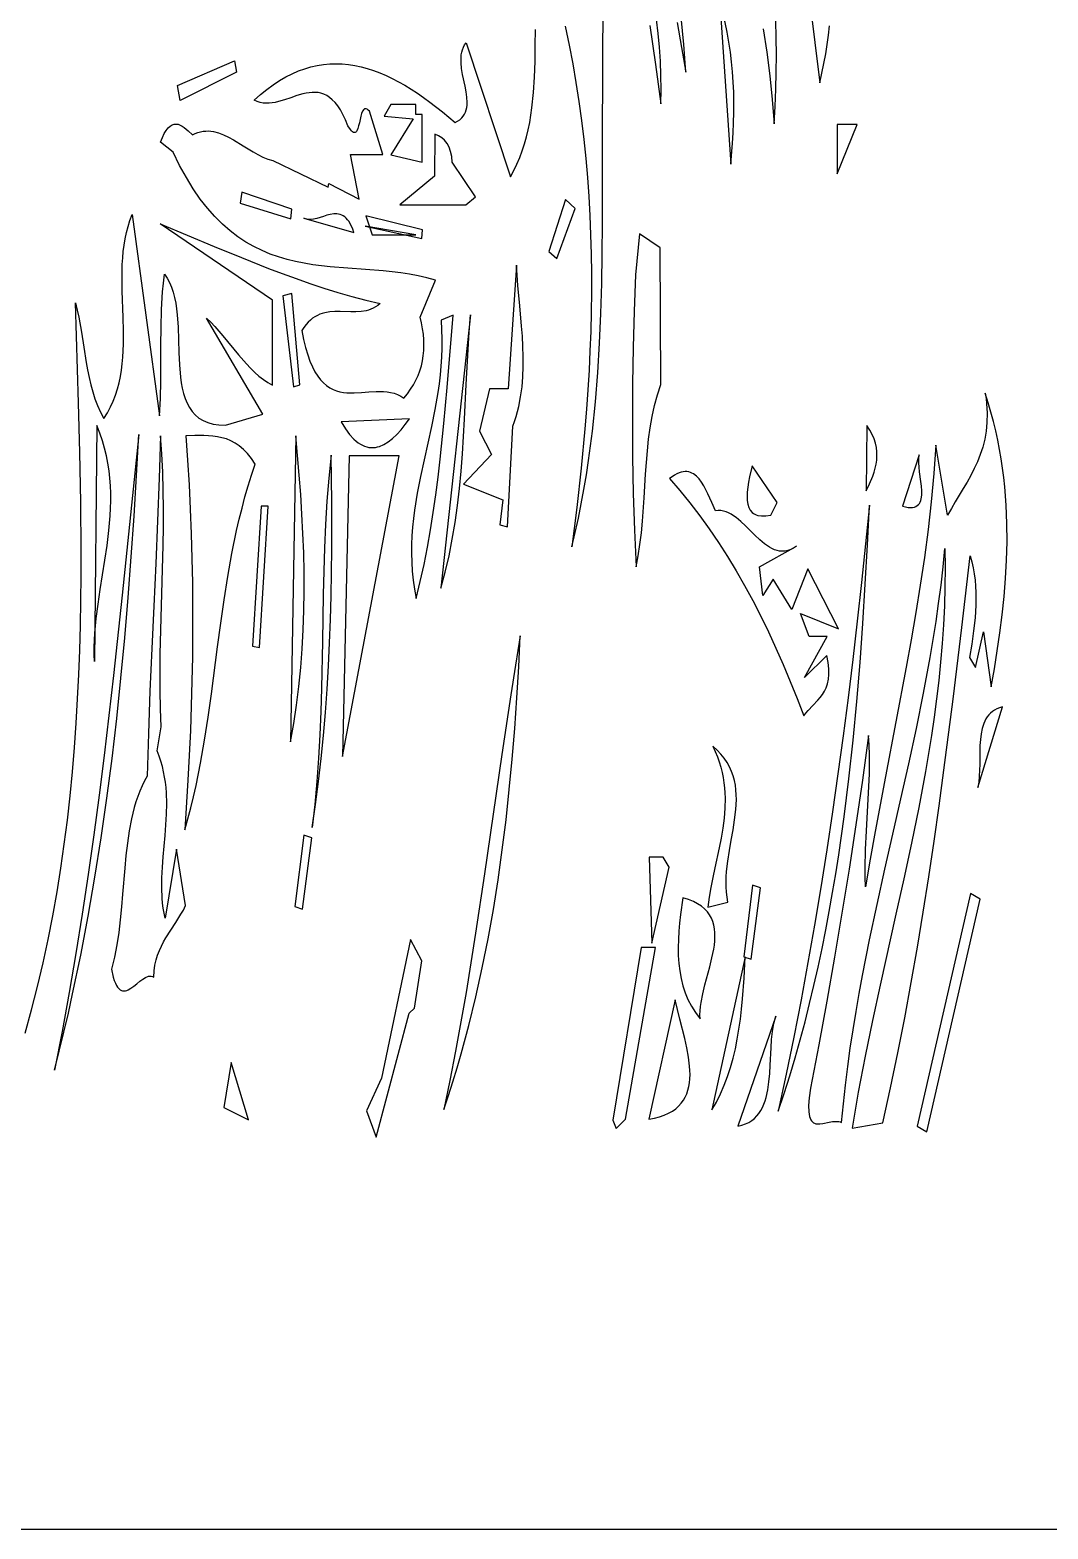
# Model space of a CAD drawing. Header units: metres. Extents: x 0 to 50, y -0.1 to 49.9.
# Drawn here: x 24.97 to 33.21, y -0.06 to 12.07 of the extents above; entities that cross this region are included whole.
import ezdxf

# ---------------------------------------------------------------- set-up
doc = ezdxf.new("R2010")
doc.units = ezdxf.units.M

msp = doc.modelspace()

# ---------------------------------------------------------------- linework, layer by layer
for points in [[(31.08228, 13.906667), (31.361289, 11.64153), (31.361289, 11.64153), (31.379028, 11.719856), (31.394925, 11.797657), (31.408993, 11.874939), (31.421245, 11.951703), (31.431695, 12.027955), (31.440356, 12.103697)], [(30.552708, 12.286062), (30.641586, 10.984494), (30.641586, 10.984494), (30.655816, 11.152334), (30.660876, 11.235836), (30.664431, 11.319032), (30.666378, 11.401901), (30.666617, 11.484424), (30.665046, 11.566579), (30.661563, 11.648346), (30.656068, 11.729705), (30.648458, 11.810635), (30.638632, 11.891116), (30.626488, 11.971127), (30.611925, 12.050647), (30.594842, 12.129657), (30.575137, 12.208135), (30.552708, 12.286062)], [(29.302407, 12.09923), (29.334209, 11.947722), (29.3632, 11.795817), (29.389441, 11.643521), (29.412994, 11.49084), (29.433922, 11.337781), (29.452287, 11.18435), (29.46815, 11.030553), (29.481573, 10.876397), (29.49262, 10.721887), (29.501351, 10.56703), (29.507829, 10.411832), (29.512116, 10.2563), (29.514274, 10.100439), (29.514365, 9.944256), (29.512451, 9.787757), (29.508595, 9.630949), (29.502857, 9.473837), (29.495301, 9.316428), (29.485989, 9.158728), (29.474981, 9.000744), (29.462342, 8.842482), (29.432413, 8.525146), (29.3967, 8.206772), (29.355697, 7.88741), (29.355697, 7.88741), (29.38325, 8.00307), (29.408696, 8.119108), (29.432119, 8.23551), (29.453604, 8.352265), (29.473233, 8.469359), (29.491091, 8.586781), (29.507261, 8.704517), (29.521826, 8.822555), (29.546478, 9.059487), (29.565715, 9.297475), (29.580207, 9.536419), (29.590624, 9.776219), (29.597632, 10.016772), (29.601903, 10.25798), (29.604104, 10.49974), (29.604905, 10.741952), (29.604981, 11.22733), (29.607484, 11.713307), (29.607484, 11.713307), (29.606683, 11.846486), (29.607532, 11.979841), (29.612173, 12.247002)], [(29.987758, 12.104775), (30.033339, 11.788905), (30.076567, 11.47091), (30.076567, 11.47091), (30.07871, 11.586926), (30.07703, 11.701839), (30.071995, 11.815807), (30.064069, 11.928989), (30.053721, 12.041543), (30.041415, 12.153629)], [(30.207261, 12.129518), (30.242805, 11.928258), (30.279145, 11.72799), (30.279145, 11.72799), (30.261237, 11.951579), (30.241348, 12.17275)], [(30.904199, 12.07888), (30.931988, 11.890208), (30.955989, 11.699307), (30.976082, 11.506128), (30.992149, 11.310621), (30.992149, 11.310621), (30.999867, 11.450333), (31.005414, 11.589736), (31.008829, 11.728868), (31.010153, 11.867764), (31.009427, 12.006459), (31.006692, 12.144989)], [(24.933669, 3.951746), (24.986381, 4.140525), (25.035099, 4.330077), (25.079963, 4.52038), (25.121111, 4.711413), (25.158681, 4.903152), (25.192813, 5.095576), (25.223644, 5.288662), (25.251313, 5.482387), (25.275959, 5.67673), (25.297721, 5.871669), (25.316736, 6.06718), (25.333144, 6.263241), (25.347083, 6.459831), (25.358692, 6.656926), (25.368108, 6.854505), (25.375472, 7.052546), (25.380921, 7.251025), (25.384593, 7.449921), (25.386629, 7.649211), (25.387165, 7.848872), (25.384295, 8.249223), (25.377092, 8.650793), (25.366665, 9.053404), (25.340571, 9.861035), (25.340571, 9.861035), (25.354999, 9.803368), (25.367671, 9.74449), (25.389254, 9.624058), (25.408342, 9.501642), (25.427954, 9.379142), (25.438901, 9.318455), (25.451112, 9.258461), (25.464964, 9.199397), (25.480836, 9.1415), (25.499104, 9.085009), (25.520146, 9.030162), (25.54434, 8.977195), (25.572064, 8.926347), (25.572064, 8.926347), (25.600332, 8.972159), (25.625144, 9.018953), (25.646708, 9.066667), (25.665235, 9.11524), (25.680933, 9.164612), (25.694013, 9.21472), (25.704682, 9.265504), (25.713151, 9.316903), (25.71963, 9.368854), (25.724327, 9.421297), (25.729214, 9.527414), (25.729488, 9.634762), (25.726823, 9.742853), (25.719382, 9.9593), (25.717954, 10.066676), (25.72029, 10.172834), (25.723392, 10.225303), (25.728063, 10.277284), (25.734512, 10.328715), (25.742949, 10.379535), (25.753582, 10.429683), (25.766623, 10.479098), (25.782279, 10.527718), (25.80076, 10.575482), (26.021586, 8.946687), (26.021586, 8.946687), (26.028194, 9.087656), (26.03118, 9.230113), (26.032563, 9.517811), (26.034099, 9.66221), (26.038292, 9.806415), (26.046711, 9.950006), (26.052995, 10.02144), (26.060925, 10.092562), (26.060925, 10.092562), (26.083622, 10.060634), (26.102945, 10.025574), (26.119185, 9.987654), (26.132633, 9.947147), (26.14358, 9.904328), (26.152315, 9.859467), (26.15913, 9.81284), (26.164314, 9.764718), (26.170956, 9.665084), (26.174564, 9.56275), (26.177462, 9.459901), (26.181976, 9.358721), (26.190429, 9.261394), (26.196859, 9.214859), (26.205146, 9.170106), (26.21558, 9.127409), (26.228452, 9.087041), (26.244051, 9.049274), (26.26267, 9.014383), (26.284597, 8.982639), (26.310125, 8.954317), (26.339543, 8.929688), (26.373141, 8.909027), (26.411211, 8.892606), (26.454044, 8.880699), (26.501928, 8.873578), (26.555156, 8.871516), (26.856921, 8.961158), (26.402426, 9.737855), (26.402426, 9.737855), (26.435829, 9.704901), (26.468619, 9.669985), (26.532873, 9.595833), (26.659708, 9.441228), (26.724358, 9.367047), (26.757443, 9.332108), (26.791209, 9.299127), (26.825783, 9.268494), (26.861296, 9.240604), (26.897877, 9.215846), (26.935654, 9.194614), (26.935094, 9.884015), (26.02674, 10.501392), (26.02674, 10.501392), (26.464283, 10.318287), (26.683556, 10.227633), (26.90383, 10.14), (27.014499, 10.097883), (27.125604, 10.057203), (27.23721, 10.018187), (27.349378, 9.981061), (27.462172, 9.946052), (27.575652, 9.913387), (27.689882, 9.883294), (27.804925, 9.856), (27.804925, 9.856), (27.787069, 9.84127), (27.768748, 9.828758), (27.749994, 9.818292), (27.730843, 9.809702), (27.711329, 9.802816), (27.691487, 9.797465), (27.650953, 9.79068), (27.609518, 9.787981), (27.567456, 9.788001), (27.482554, 9.790732), (27.440264, 9.790709), (27.39845, 9.787939), (27.357385, 9.781055), (27.337219, 9.775644), (27.317345, 9.768691), (27.297795, 9.760026), (27.278605, 9.749479), (27.259809, 9.736878), (27.241442, 9.722053), (27.223537, 9.704833), (27.206129, 9.685047), (27.189253, 9.662524), (27.172943, 9.637094), (27.172943, 9.637094), (27.187047, 9.565184), (27.202656, 9.500291), (27.219694, 9.442065), (27.238085, 9.39016), (27.257754, 9.344228), (27.278627, 9.303921), (27.300628, 9.268891), (27.323682, 9.238791), (27.347713, 9.213273), (27.372647, 9.19199), (27.398409, 9.174593), (27.424923, 9.160735), (27.452114, 9.150068), (27.479907, 9.142245), (27.508227, 9.136918), (27.536998, 9.13374), (27.566146, 9.132361), (27.595595, 9.132436), (27.655096, 9.135554), (27.714901, 9.14031), (27.774407, 9.143925), (27.833014, 9.143616), (27.861792, 9.141121), (27.89012, 9.136603), (27.917922, 9.129712), (27.945124, 9.120102), (27.97165, 9.107426), (27.997424, 9.091334), (27.997424, 9.091334), (28.025884, 9.126324), (28.05156, 9.16202), (28.074471, 9.198441), (28.094634, 9.235608), (28.112066, 9.273539), (28.126786, 9.312253), (28.138811, 9.351772), (28.148159, 9.392112), (28.154848, 9.433295), (28.158895, 9.475339), (28.160318, 9.518264), (28.159135, 9.56209), (28.155364, 9.606835), (28.149022, 9.652519), (28.140127, 9.699161), (28.128696, 9.746781), (28.254197, 10.04618), (28.254197, 10.04618), (28.184551, 10.064958), (28.114439, 10.080612), (28.043929, 10.093541), (27.973089, 10.104145), (27.901987, 10.112825), (27.83069, 10.119981), (27.687788, 10.131321), (27.544925, 10.141365), (27.402647, 10.153314), (27.331896, 10.161003), (27.261496, 10.170369), (27.191514, 10.181812), (27.122019, 10.195731), (27.053077, 10.212527), (26.984757, 10.2326), (26.917128, 10.25635), (26.850256, 10.284177), (26.784211, 10.316481), (26.71906, 10.353662), (26.654871, 10.396121), (26.591713, 10.444258), (26.529652, 10.498472), (26.468758, 10.559163), (26.409099, 10.626733), (26.350741, 10.70158), (26.293754, 10.784105), (26.238205, 10.874708), (26.184162, 10.973789), (26.131694, 11.081749), (26.028791, 11.160773), (26.028791, 11.160773), (26.044351, 11.199202), (26.059948, 11.231095), (26.075593, 11.256864), (26.091298, 11.27692), (26.107073, 11.291675), (26.12293, 11.301542), (26.138881, 11.306932), (26.154936, 11.308258), (26.171106, 11.305931), (26.187403, 11.300363), (26.203837, 11.291966), (26.220421, 11.281152), (26.254079, 11.253923), (26.288467, 11.22197), (26.288467, 11.22197), (26.310313, 11.23222), (26.33195, 11.240218), (26.35339, 11.246082), (26.374642, 11.249928), (26.395719, 11.251872), (26.416632, 11.252033), (26.437391, 11.250526), (26.458009, 11.247469), (26.498861, 11.237172), (26.539277, 11.222078), (26.579347, 11.203121), (26.619159, 11.181236), (26.698365, 11.132428), (26.777606, 11.083137), (26.817463, 11.060649), (26.857594, 11.040846), (26.89809, 11.024664), (26.93904, 11.013038), (27.385407, 10.79755), (27.390596, 10.826312), (27.637273, 10.701565), (27.565189, 11.060457), (27.828006, 11.060457), (27.718372, 11.411785), (27.718372, 11.411785), (27.70899, 11.421034), (27.700467, 11.427255), (27.692744, 11.430668), (27.68576, 11.431493), (27.679454, 11.429948), (27.673768, 11.426253), (27.664009, 11.413291), (27.656002, 11.394362), (27.649264, 11.371222), (27.637668, 11.319328), (27.631846, 11.294084), (27.625365, 11.27165), (27.617743, 11.253781), (27.613353, 11.247106), (27.608498, 11.242231), (27.603116, 11.239375), (27.597148, 11.238757), (27.590533, 11.240597), (27.583211, 11.245113), (27.575121, 11.252527), (27.566204, 11.263055), (27.545647, 11.294339), (27.545647, 11.294339), (27.525608, 11.342514), (27.505098, 11.385034), (27.484141, 11.422195), (27.46276, 11.454294), (27.440979, 11.481627), (27.418822, 11.50449), (27.396311, 11.523179), (27.37347, 11.537991), (27.350323, 11.549222), (27.326893, 11.557169), (27.303204, 11.562126), (27.279279, 11.564392), (27.255142, 11.564262), (27.230815, 11.562032), (27.206324, 11.557998), (27.18169, 11.552458), (27.13209, 11.53804), (27.082205, 11.52115), (27.032221, 11.504157), (26.982326, 11.489431), (26.957471, 11.483658), (26.932709, 11.479342), (26.908063, 11.476777), (26.883557, 11.476261), (26.859213, 11.478089), (26.835057, 11.482558), (26.811111, 11.489964), (26.787398, 11.500603), (26.787398, 11.500603), (26.838629, 11.54658), (26.889789, 11.588372), (26.940882, 11.626063), (26.991912, 11.659739), (27.042882, 11.689485), (27.093797, 11.715388), (27.144661, 11.737532), (27.195478, 11.756004), (27.246251, 11.770888), (27.296985, 11.782271), (27.347684, 11.790237), (27.398351, 11.794873), (27.448991, 11.796263), (27.499608, 11.794494), (27.550205, 11.789651), (27.600786, 11.781819), (27.651356, 11.771084), (27.701918, 11.757532), (27.752477, 11.741248), (27.803036, 11.722317), (27.853599, 11.700825), (27.904171, 11.676859), (27.954755, 11.650502), (28.005356, 11.621841), (28.055976, 11.590961), (28.106621, 11.557948), (28.157294, 11.522888), (28.207999, 11.485865), (28.309522, 11.406276), (28.41122, 11.319864), (28.41122, 11.319864), (28.432256, 11.331004), (28.450332, 11.343461), (28.465626, 11.357161), (28.478317, 11.372032), (28.488582, 11.388), (28.496601, 11.404992), (28.502552, 11.422934), (28.506612, 11.441753), (28.508962, 11.461377), (28.509778, 11.481731), (28.507526, 11.524338), (28.501282, 11.568988), (28.492474, 11.615096), (28.472875, 11.709337), (28.464938, 11.756298), (28.460146, 11.802372), (28.459926, 11.846971), (28.461977, 11.868534), (28.465706, 11.88951), (28.471291, 11.909823), (28.478911, 11.929402), (28.488745, 11.948172), (28.500971, 11.966061), (28.858765, 10.880643), (28.858765, 10.880643), (28.886958, 10.931593), (28.912393, 10.983808), (28.93521, 11.037231), (28.955553, 11.091803), (28.973563, 11.147467), (28.989385, 11.204163), (29.003159, 11.261835), (29.015029, 11.320423), (29.025137, 11.37987), (29.033625, 11.440119), (29.046313, 11.562785), (29.054234, 11.687957), (29.058526, 11.81517), (29.06033, 11.94396), (29.060786, 12.073862)], [(26.64476, 11.729021), (26.188648, 11.49781), (26.166815, 11.619933), (26.62778, 11.820064), (26.64476, 11.729021)], [(27.839234, 11.371899), (28.073398, 11.351272), (27.892509, 11.059899), (28.144906, 11.000356), (28.144906, 11.385255), (28.094495, 11.385255), (28.094495, 11.466455), (27.892855, 11.466455), (27.839234, 11.371899)], [(31.500781, 11.304056), (31.500781, 10.904147), (31.664476, 11.304056), (31.500781, 11.304056)], [(28.248074, 11.225377), (28.245726, 10.886143), (27.965992, 10.654459), (28.497777, 10.654459), (28.576013, 10.719995), (28.389423, 10.99855), (28.389423, 10.99855), (28.384214, 11.04577), (28.375248, 11.08676), (28.362623, 11.12194), (28.346439, 11.151731), (28.326793, 11.17655), (28.303784, 11.196818), (28.277512, 11.212954), (28.248074, 11.225377)], [(26.674773, 10.666712), (27.08236, 10.540348), (27.092332, 10.619833), (26.685731, 10.75663), (26.674773, 10.666712)], [(29.233425, 10.219678), (29.384188, 10.626126), (29.304301, 10.696611), (29.169212, 10.277126), (29.233425, 10.219678)], [(27.188948, 10.546718), (27.594003, 10.431876), (27.594003, 10.431876), (27.584612, 10.457848), (27.574764, 10.480853), (27.564484, 10.501046), (27.553795, 10.518577), (27.542724, 10.533599), (27.531293, 10.546264), (27.519529, 10.556724), (27.507455, 10.565132), (27.495097, 10.571639), (27.482479, 10.576398), (27.469625, 10.57956), (27.45656, 10.581279), (27.429897, 10.580993), (27.402686, 10.576756), (27.375125, 10.569786), (27.347411, 10.561301), (27.292312, 10.544651), (27.265321, 10.538921), (27.238965, 10.536544), (27.213441, 10.538738), (27.201054, 10.541928), (27.188948, 10.546718)], [(27.741624, 10.41086), (28.094495, 10.41086), (27.683499, 10.482013), (28.142409, 10.381334), (28.148862, 10.452577), (27.690466, 10.565366), (27.741624, 10.41086)], [(29.902339, 10.420016), (29.870529, 10.088728), (29.870529, 10.088728), (29.860133, 9.794426), (29.852305, 9.499956), (29.847331, 9.205232), (29.845496, 8.910165), (29.847087, 8.614667), (29.852389, 8.31865), (29.861688, 8.022025), (29.875271, 7.724705), (29.875271, 7.724705), (29.892798, 7.815122), (29.906859, 7.907097), (29.918053, 8.000352), (29.926983, 8.094607), (29.940452, 8.284999), (29.952072, 8.476037), (29.95869, 8.571101), (29.966649, 8.665487), (29.976549, 8.758918), (29.98899, 8.851113), (30.004574, 8.941793), (30.023902, 9.030679), (30.047574, 9.117491), (30.076191, 9.20195), (30.070421, 10.307207), (29.902339, 10.420016)], [(28.909479, 10.166412), (28.842207, 9.165798), (28.690602, 9.165798), (28.610284, 8.822674), (28.706131, 8.633548), (28.479634, 8.394828), (28.797705, 8.268612), (28.772996, 8.064631), (28.836146, 8.048742), (28.877529, 8.86282), (28.877529, 8.86282), (28.891864, 8.902366), (28.904671, 8.942051), (28.925969, 9.021815), (28.941957, 9.102062), (28.953169, 9.18274), (28.960139, 9.263802), (28.9634, 9.345196), (28.963486, 9.426872), (28.960931, 9.50878), (28.956269, 9.590871), (28.950034, 9.673095), (28.93498, 9.837738), (28.920038, 10.00231), (28.913943, 10.084445), (28.909479, 10.166412)], [(27.019441, 9.918701), (27.104957, 9.183287), (27.155592, 9.197136), (27.091183, 9.936167), (27.019441, 9.918701)], [(28.097038, 7.468724), (28.097038, 7.468724), (28.130286, 7.605898), (28.160495, 7.744347), (28.187903, 7.883974), (28.212746, 8.024678), (28.23526, 8.166362), (28.255683, 8.308926), (28.274251, 8.452272), (28.2912, 8.596302), (28.321192, 8.886014), (28.34755, 9.177272), (28.396943, 9.761268), (28.297897, 9.720137), (28.297897, 9.720137), (28.302842, 9.644112), (28.305037, 9.569136), (28.304685, 9.495143), (28.301989, 9.422062), (28.297151, 9.349826), (28.290373, 9.278367), (28.281859, 9.207616), (28.27181, 9.137504), (28.24792, 8.998924), (28.220324, 8.862082), (28.160496, 8.591416), (28.131504, 8.456498), (28.105289, 8.321127), (28.08347, 8.184756), (28.074715, 8.116024), (28.067668, 8.046836), (28.062529, 7.977124), (28.059503, 7.90682), (28.058791, 7.835855), (28.060596, 7.764161), (28.065121, 7.69167), (28.072568, 7.618312), (28.083139, 7.54402), (28.097038, 7.468724)], [(28.53532, 9.764341), (28.295948, 7.552726), (28.295948, 7.552726), (28.331686, 7.683401), (28.36256, 7.815856), (28.389019, 7.949925), (28.411512, 8.085441), (28.430487, 8.22224), (28.446392, 8.360156), (28.459677, 8.499023), (28.470789, 8.638676), (28.488292, 8.919679), (28.502489, 9.20184), (28.516969, 9.483835), (28.525436, 9.624357), (28.53532, 9.764341)], [(32.699646, 9.130361), (32.699646, 9.130361), (32.705942, 9.087913), (32.710567, 9.046763), (32.715065, 8.968139), (32.713661, 8.894048), (32.706873, 8.824049), (32.695223, 8.7577), (32.67923, 8.694561), (32.659415, 8.634191), (32.636297, 8.576147), (32.610397, 8.519991), (32.582234, 8.465279), (32.552329, 8.411571), (32.521202, 8.358427), (32.457362, 8.252063), (32.425688, 8.197961), (32.394873, 8.142658), (32.300122, 8.709384), (32.300122, 8.709384), (32.283541, 8.480191), (32.262205, 8.252719), (32.236589, 8.026764), (32.207169, 7.802127), (32.174419, 7.578607), (32.138816, 7.356), (32.100834, 7.134108), (32.060948, 6.912727), (31.977368, 6.470696), (31.891878, 6.028298), (31.80828, 5.583922), (31.768378, 5.360489), (31.730376, 5.135957), (31.730376, 5.135957), (31.727933, 5.211542), (31.727388, 5.287208), (31.73083, 5.438815), (31.738379, 5.590844), (31.747715, 5.743363), (31.756514, 5.896438), (31.762456, 6.050137), (31.76363, 6.127242), (31.763219, 6.204527), (31.760933, 6.282002), (31.756481, 6.359675), (31.756481, 6.359675), (31.706162, 5.998419), (31.653305, 5.63844), (31.597957, 5.279776), (31.540164, 4.922466), (31.479973, 4.566546), (31.417431, 4.212055), (31.352585, 3.85903), (31.28548, 3.507509), (31.28548, 3.507509), (31.275235, 3.429868), (31.270862, 3.366957), (31.271846, 3.317342), (31.274186, 3.297073), (31.277672, 3.27959), (31.282241, 3.264715), (31.287826, 3.252268), (31.294365, 3.24207), (31.301792, 3.233941), (31.310043, 3.227703), (31.319054, 3.223177), (31.328761, 3.220183), (31.339098, 3.218542), (31.361409, 3.218602), (31.38547, 3.221925), (31.436788, 3.232623), (31.463013, 3.237131), (31.488929, 3.239167), (31.514021, 3.237299), (31.526097, 3.234452), (31.537773, 3.230091), (31.537773, 3.230091), (31.552125, 3.382201), (31.568719, 3.533138), (31.587405, 3.682973), (31.608036, 3.831781), (31.630463, 3.979633), (31.654539, 4.126601), (31.680116, 4.272759), (31.707044, 4.418179), (31.764366, 4.707094), (31.825318, 4.993926), (31.888716, 5.279255), (31.953375, 5.563662), (32.018109, 5.847727), (32.081734, 6.132029), (32.143063, 6.417149), (32.200912, 6.703667), (32.254095, 6.992163), (32.278567, 7.137334), (32.301428, 7.283217), (32.32253, 7.429885), (32.341725, 7.577409), (32.358864, 7.725863), (32.3738, 7.875319), (32.3738, 7.875319), (32.375316, 7.719064), (32.373633, 7.564046), (32.368911, 7.410205), (32.361308, 7.25748), (32.350983, 7.105808), (32.338096, 6.955128), (32.322804, 6.805379), (32.305267, 6.656498), (32.285643, 6.508425), (32.264091, 6.361097), (32.240771, 6.214453), (32.21584, 6.068432), (32.161784, 5.778012), (32.103192, 5.489342), (32.041336, 5.201931), (31.977486, 4.915286), (31.848886, 4.342324), (31.786676, 4.055021), (31.727554, 3.766513), (31.672791, 3.476309), (31.647441, 3.330416), (31.623656, 3.183914), (31.871588, 3.226061), (31.871588, 3.226061), (31.934042, 3.509373), (31.992995, 3.79313), (32.048672, 4.077335), (32.1013, 4.361989), (32.151105, 4.647097), (32.198311, 4.932661), (32.243145, 5.218684), (32.285832, 5.505168), (32.326599, 5.792116), (32.365671, 6.079531), (32.439632, 6.655774), (32.509523, 7.233918), (32.577149, 7.813986), (32.577149, 7.813986), (32.590761, 7.765973), (32.601848, 7.717413), (32.610551, 7.668329), (32.617014, 7.618743), (32.621379, 7.568678), (32.623787, 7.518157), (32.624382, 7.467202), (32.623304, 7.415837), (32.616703, 7.311966), (32.605122, 7.206726), (32.5897, 7.100298), (32.571574, 6.992865), (32.619594, 6.911522), (32.684249, 7.200813), (32.74853, 6.754823), (32.74853, 6.754823), (32.773803, 6.900481), (32.797246, 7.046303), (32.818441, 7.192332), (32.836971, 7.338616), (32.852419, 7.485198), (32.864368, 7.632126), (32.872401, 7.779443), (32.8761, 7.927196), (32.875049, 8.07543), (32.868831, 8.224191), (32.857027, 8.373524), (32.848901, 8.448419), (32.839223, 8.523474), (32.827939, 8.598695), (32.814999, 8.674088), (32.80035, 8.749657), (32.78394, 8.82541), (32.765717, 8.90135), (32.745628, 8.977486), (32.723622, 9.05382), (32.699646, 9.130361)], [(25.513795, 8.868066), (25.495903, 6.959874), (25.495903, 6.959874), (25.493881, 7.017085), (25.49381, 7.074527), (25.495512, 7.132191), (25.498809, 7.190072), (25.509473, 7.306449), (25.524373, 7.4236), (25.542081, 7.541464), (25.56117, 7.659983), (25.58021, 7.779096), (25.597775, 7.898745), (25.612436, 8.018869), (25.622765, 8.13941), (25.625859, 8.199818), (25.627334, 8.260307), (25.627012, 8.320871), (25.624715, 8.381502), (25.620263, 8.442193), (25.613479, 8.502935), (25.604184, 8.563722), (25.5922, 8.624546), (25.577347, 8.6854), (25.559448, 8.746276), (25.538323, 8.807167), (25.513795, 8.868066)], [(27.489615, 8.897673), (27.489615, 8.897673), (27.524265, 8.842551), (27.558914, 8.796455), (27.593563, 8.759072), (27.610886, 8.743551), (27.628209, 8.730092), (27.645531, 8.718655), (27.662852, 8.709202), (27.680172, 8.701695), (27.697491, 8.696093), (27.714809, 8.692359), (27.732126, 8.690452), (27.74944, 8.690335), (27.766753, 8.691969), (27.784065, 8.695314), (27.801374, 8.700331), (27.835987, 8.715228), (27.870591, 8.736349), (27.905184, 8.763381), (27.939766, 8.796015), (27.974336, 8.833938), (28.008893, 8.876839), (28.043436, 8.924407), (27.489615, 8.897673)], [(31.740673, 8.868066), (31.736376, 8.340268), (31.736376, 8.340268), (31.764343, 8.397917), (31.789556, 8.458896), (31.800335, 8.490485), (31.809472, 8.522729), (31.81665, 8.555568), (31.821551, 8.588942), (31.823858, 8.622792), (31.823252, 8.657058), (31.819417, 8.691681), (31.812034, 8.726601), (31.800785, 8.761759), (31.785354, 8.797095), (31.765423, 8.832551), (31.740673, 8.868066)], [(25.854, 8.795476), (25.854, 8.795476), (25.718854, 7.495912), (25.648401, 6.847235), (25.611398, 6.523578), (25.572807, 6.20053), (25.532326, 5.878206), (25.489654, 5.556723), (25.444488, 5.236197), (25.396526, 4.916742), (25.345466, 4.598476), (25.291007, 4.281514), (25.232845, 3.965971), (25.17068, 3.651964), (25.17068, 3.651964), (25.209903, 3.805846), (25.247621, 3.960305), (25.283867, 4.115328), (25.318677, 4.270902), (25.384133, 4.583647), (25.444269, 4.898432), (25.49937, 5.215148), (25.549718, 5.533688), (25.595596, 5.853941), (25.637286, 6.175801), (25.675072, 6.499158), (25.709236, 6.823904), (25.740061, 7.149931), (25.767829, 7.477129), (25.792825, 7.805392), (25.81533, 8.134609), (25.835628, 8.464673), (25.854, 8.795476)], [(26.028149, 8.786678), (26.028149, 8.786678), (26.018818, 8.441786), (26.006049, 8.097096), (25.991005, 7.752605), (25.974849, 7.408312), (25.958744, 7.064217), (25.943853, 6.720317), (25.93134, 6.376612), (25.922367, 6.033099), (25.922367, 6.033099), (25.900495, 5.993645), (25.880514, 5.952921), (25.86232, 5.910994), (25.845805, 5.86793), (25.830862, 5.823796), (25.817386, 5.778658), (25.794406, 5.685636), (25.776011, 5.589395), (25.761349, 5.490468), (25.749567, 5.389386), (25.739812, 5.286679), (25.722975, 5.078521), (25.714187, 4.974133), (25.704016, 4.870246), (25.69161, 4.767393), (25.676115, 4.666106), (25.656678, 4.566915), (25.632448, 4.470352), (25.632448, 4.470352), (25.647598, 4.405681), (25.655811, 4.379702), (25.664421, 4.357656), (25.673404, 4.339313), (25.682738, 4.324445), (25.692401, 4.312821), (25.702369, 4.304214), (25.71262, 4.298393), (25.723132, 4.295129), (25.733883, 4.294194), (25.744848, 4.295359), (25.756007, 4.298393), (25.767337, 4.303068), (25.790417, 4.316424), (25.813909, 4.333594), (25.837631, 4.352744), (25.861405, 4.372041), (25.885048, 4.389652), (25.908382, 4.403743), (25.931225, 4.412481), (25.942406, 4.41427), (25.953397, 4.414033), (25.964175, 4.411541), (25.974718, 4.406565), (25.974718, 4.406565), (25.978096, 4.45606), (25.984634, 4.50198), (25.994016, 4.54471), (26.005928, 4.584635), (26.020056, 4.622142), (26.036084, 4.657615), (26.053698, 4.69144), (26.072583, 4.724002), (26.112909, 4.786879), (26.154544, 4.849331), (26.194972, 4.914441), (26.213947, 4.948956), (26.231675, 4.985292), (26.157772, 5.442275), (26.067571, 4.883736), (26.067571, 4.883736), (26.058792, 4.923515), (26.051817, 4.963646), (26.046508, 5.004109), (26.042729, 5.044886), (26.03921, 5.127301), (26.040164, 5.210739), (26.044496, 5.295046), (26.05111, 5.380069), (26.066799, 5.55165), (26.073682, 5.637902), (26.078463, 5.724257), (26.080047, 5.810561), (26.077336, 5.896661), (26.074028, 5.939588), (26.069235, 5.982405), (26.062821, 6.025096), (26.054649, 6.067639), (26.044581, 6.110017), (26.03248, 6.152209), (26.01821, 6.194198), (26.001634, 6.235963), (26.035955, 6.430196), (26.035955, 6.430196), (26.0298, 6.577644), (26.026594, 6.724959), (26.025868, 6.872164), (26.02715, 7.019282), (26.033863, 7.313357), (26.042971, 7.607374), (26.050714, 7.901523), (26.052899, 8.048708), (26.053332, 8.195997), (26.051544, 8.343414), (26.047064, 8.490984), (26.039422, 8.638731), (26.028149, 8.786678)], [(26.232844, 8.786832), (26.232844, 8.786832), (26.247493, 8.588148), (26.259842, 8.389534), (26.269956, 8.190957), (26.277896, 7.992387), (26.283727, 7.793793), (26.28751, 7.595144), (26.289309, 7.396408), (26.289187, 7.197554), (26.287206, 6.998552), (26.28343, 6.79937), (26.277922, 6.599977), (26.270744, 6.400342), (26.26196, 6.200434), (26.251633, 6.000222), (26.226599, 5.598761), (26.226599, 5.598761), (26.251433, 5.686537), (26.274596, 5.775239), (26.29621, 5.864802), (26.316395, 5.955166), (26.352968, 6.138042), (26.385287, 6.323365), (26.414325, 6.510635), (26.441052, 6.699351), (26.491467, 7.079114), (26.517098, 7.26916), (26.544309, 7.458647), (26.57407, 7.647075), (26.607355, 7.833943), (26.645135, 8.018748), (26.666014, 8.110222), (26.688382, 8.200992), (26.71236, 8.290996), (26.73807, 8.380172), (26.765632, 8.468456), (26.795169, 8.555787), (26.795169, 8.555787), (26.764193, 8.602332), (26.732302, 8.642245), (26.699573, 8.67603), (26.666083, 8.70419), (26.631908, 8.72723), (26.597126, 8.745653), (26.561814, 8.759964), (26.526048, 8.770665), (26.489907, 8.778262), (26.453465, 8.783258), (26.416802, 8.786157), (26.379993, 8.787463), (26.306247, 8.78731), (26.232844, 8.786832)], [(27.122594, 8.785068), (27.080069, 6.308672), (27.080069, 6.308672), (27.106917, 6.457497), (27.129697, 6.60744), (27.148591, 6.758433), (27.163778, 6.910404), (27.175439, 7.063286), (27.183754, 7.217007), (27.188905, 7.371498), (27.19107, 7.52669), (27.190432, 7.682512), (27.187169, 7.838895), (27.181463, 7.99577), (27.173494, 8.153065), (27.163442, 8.310713), (27.151488, 8.468642), (27.137812, 8.626784), (27.122594, 8.785068)], [(27.255638, 5.616925), (27.255638, 5.616925), (27.283137, 5.802105), (27.307507, 5.98783), (27.328905, 6.174073), (27.347492, 6.360805), (27.363426, 6.547999), (27.376867, 6.735627), (27.387975, 6.923661), (27.396908, 7.112075), (27.403826, 7.300839), (27.408889, 7.489926), (27.412255, 7.679309), (27.414085, 7.868959), (27.41377, 8.248951), (27.409221, 8.629681), (27.409221, 8.629681), (27.390209, 8.443023), (27.375321, 8.255647), (27.36394, 8.06766), (27.355454, 7.879169), (27.349246, 7.690281), (27.344704, 7.501103), (27.338154, 7.122306), (27.330889, 6.743634), (27.325452, 6.554612), (27.317992, 6.365942), (27.307895, 6.177731), (27.294547, 5.990087), (27.277333, 5.803116), (27.255638, 5.616925)], [(27.501594, 6.192176), (27.958775, 8.624467), (27.555898, 8.624467), (27.501594, 6.192176)], [(32.166063, 8.632289), (32.030686, 8.216018), (32.030686, 8.216018), (32.054287, 8.210317), (32.075505, 8.206927), (32.094453, 8.20574), (32.111243, 8.206644), (32.12599, 8.209529), (32.138807, 8.214284), (32.149807, 8.220798), (32.159104, 8.228962), (32.166811, 8.238665), (32.173041, 8.249796), (32.177908, 8.262244), (32.181525, 8.275899), (32.185464, 8.306389), (32.185765, 8.340381), (32.183335, 8.376991), (32.179081, 8.415335), (32.168731, 8.493686), (32.164449, 8.531926), (32.161972, 8.568363), (32.162208, 8.602112), (32.166063, 8.632289)], [(30.146206, 8.44036), (30.146206, 8.44036), (30.229925, 8.343374), (30.3113, 8.243061), (30.39038, 8.139474), (30.467214, 8.032666), (30.541849, 7.92269), (30.614335, 7.809601), (30.68472, 7.693452), (30.753052, 7.574296), (30.81938, 7.452186), (30.883752, 7.327176), (30.946217, 7.19932), (31.006823, 7.068671), (31.065619, 6.935282), (31.122654, 6.799207), (31.177974, 6.6605), (31.23163, 6.519213), (31.23163, 6.519213), (31.248162, 6.542187), (31.266382, 6.563756), (31.305876, 6.604745), (31.346087, 6.646308), (31.365203, 6.668594), (31.382989, 6.692571), (31.398942, 6.718755), (31.412557, 6.747661), (31.423333, 6.779807), (31.430765, 6.815707), (31.434351, 6.855877), (31.433587, 6.900834), (31.42797, 6.951093), (31.416998, 7.00717), (31.238918, 6.829397), (31.422286, 7.162873), (31.275376, 7.162873), (31.206447, 7.347922), (31.512251, 7.225155), (31.264145, 7.710201), (31.134615, 7.381487), (30.982997, 7.625711), (30.901014, 7.493655), (30.874086, 7.724989), (31.173736, 7.892197), (31.173736, 7.892197), (31.149563, 7.876831), (31.125965, 7.865315), (31.102909, 7.857419), (31.080362, 7.852916), (31.05829, 7.851579), (31.036658, 7.853178), (31.015433, 7.857488), (30.994581, 7.864279), (30.974067, 7.873323), (30.953859, 7.884394), (30.914224, 7.911702), (30.875402, 7.944381), (30.837124, 7.980607), (30.761114, 8.056411), (30.72284, 8.092344), (30.684026, 8.124534), (30.664332, 8.138656), (30.644401, 8.151159), (30.624199, 8.161814), (30.603693, 8.170395), (30.582849, 8.176673), (30.561632, 8.180421), (30.540009, 8.18141), (30.517947, 8.179413), (30.517947, 8.179413), (30.486908, 8.246487), (30.455749, 8.316054), (30.439454, 8.349845), (30.422325, 8.381945), (30.404095, 8.411585), (30.384494, 8.437993), (30.363256, 8.460397), (30.340111, 8.478027), (30.32774, 8.48481), (30.314792, 8.490111), (30.301234, 8.493832), (30.287031, 8.495878), (30.272151, 8.496153), (30.25656, 8.494558), (30.240225, 8.490999), (30.223111, 8.485379), (30.205186, 8.477602), (30.186416, 8.46757), (30.166767, 8.455188), (30.146206, 8.44036)], [(30.814743, 8.543896), (30.814743, 8.543896), (30.793092, 8.453158), (30.784734, 8.410292), (30.778401, 8.369477), (30.774379, 8.331002), (30.772953, 8.295155), (30.774408, 8.262224), (30.779029, 8.232497), (30.787102, 8.206261), (30.798912, 8.183805), (30.814744, 8.165417), (30.824258, 8.157838), (30.834884, 8.151384), (30.846658, 8.14609), (30.859616, 8.141994), (30.889226, 8.137536), (30.923999, 8.138297), (30.964221, 8.144565), (31.016658, 8.244977), (30.814743, 8.543896)], [(26.844329, 8.216839), (26.773744, 7.083303), (26.830549, 7.074236), (26.900595, 8.215931), (26.844329, 8.216839)], [(31.762641, 8.223535), (31.762641, 8.223535), (31.731494, 7.910762), (31.698768, 7.598667), (31.664374, 7.287289), (31.628225, 6.976664), (31.590235, 6.666831), (31.550315, 6.357826), (31.508379, 6.049687), (31.46434, 5.742452), (31.41811, 5.436158), (31.369602, 5.130842), (31.318728, 4.826542), (31.265402, 4.523296), (31.209536, 4.221141), (31.151044, 3.920114), (31.089837, 3.620253), (31.025828, 3.321595), (31.025828, 3.321595), (31.073191, 3.464327), (31.118411, 3.607979), (31.161546, 3.752526), (31.202653, 3.897945), (31.241788, 4.044211), (31.27901, 4.191299), (31.314375, 4.339184), (31.347942, 4.487842), (31.379766, 4.637248), (31.409905, 4.787378), (31.438417, 4.938207), (31.465359, 5.08971), (31.490788, 5.241863), (31.514761, 5.394642), (31.55857, 5.701976), (31.597243, 6.011517), (31.631239, 6.323066), (31.661015, 6.636428), (31.687031, 6.951405), (31.709743, 7.267801), (31.72961, 7.58542), (31.74709, 7.904063), (31.762641, 8.223535)], [(28.320163, 3.335784), (28.320163, 3.335784), (28.357622, 3.447481), (28.393601, 3.559837), (28.42813, 3.672839), (28.46124, 3.786474), (28.523332, 4.015582), (28.580124, 4.247051), (28.631868, 4.48077), (28.678813, 4.716627), (28.721209, 4.95451), (28.759307, 5.194309), (28.793355, 5.435911), (28.823604, 5.679207), (28.850304, 5.924083), (28.873704, 6.17043), (28.894055, 6.418135), (28.911606, 6.667088), (28.926608, 6.917177), (28.939309, 7.16829), (28.939309, 7.16829), (28.900489, 6.928813), (28.863041, 6.688726), (28.791099, 6.207233), (28.650899, 5.242608), (28.577994, 4.761545), (28.539822, 4.52178), (28.500118, 4.282697), (28.458591, 4.044426), (28.414949, 3.807098), (28.368903, 3.570841), (28.320163, 3.335784)], [(32.838105, 6.591769), (32.838105, 6.591769), (32.814963, 6.584908), (32.793865, 6.57641), (32.774716, 6.56635), (32.75742, 6.554805), (32.741883, 6.541853), (32.72801, 6.527568), (32.715706, 6.512029), (32.704876, 6.495311), (32.695425, 6.477491), (32.687259, 6.458645), (32.674398, 6.418184), (32.665536, 6.374539), (32.659912, 6.328323), (32.656767, 6.280148), (32.655342, 6.230627), (32.654613, 6.129994), (32.653791, 6.080107), (32.65165, 6.031323), (32.647433, 5.984253), (32.640379, 5.939512), (32.838105, 6.591769)], [(30.495762, 6.275056), (30.495762, 6.275056), (30.515509, 6.231989), (30.532779, 6.189192), (30.547685, 6.146652), (30.560338, 6.104358), (30.570852, 6.062297), (30.579339, 6.020457), (30.58591, 5.978827), (30.59068, 5.937395), (30.593759, 5.896148), (30.595262, 5.855075), (30.593985, 5.773402), (30.587749, 5.69228), (30.577453, 5.611613), (30.563999, 5.531305), (30.548285, 5.451261), (30.513679, 5.29158), (30.496587, 5.211752), (30.480836, 5.131805), (30.467325, 5.051642), (30.456954, 4.971168), (30.618732, 5.011883), (30.618732, 5.011883), (30.611355, 5.052726), (30.606469, 5.093876), (30.603846, 5.135292), (30.60326, 5.176935), (30.604486, 5.218766), (30.607296, 5.260745), (30.616767, 5.34499), (30.629865, 5.429356), (30.644779, 5.513525), (30.6597, 5.597183), (30.672818, 5.680015), (30.682326, 5.761704), (30.68516, 5.802022), (30.686412, 5.841937), (30.685857, 5.881407), (30.683268, 5.920396), (30.678419, 5.958862), (30.671084, 5.996766), (30.661036, 6.03407), (30.64805, 6.070733), (30.6319, 6.106717), (30.612359, 6.141981), (30.5892, 6.176486), (30.562199, 6.210194), (30.531128, 6.243063), (30.495762, 6.275056)], [(27.18774, 5.554746), (27.116755, 4.976839), (27.17735, 4.956782), (27.252318, 5.533893), (27.18774, 5.554746)], [(29.981185, 5.37648), (30.004303, 4.681916), (30.143472, 5.296949), (30.094098, 5.37648), (29.981185, 5.37648)], [(30.817271, 5.148747), (30.746285, 4.570841), (30.806881, 4.550784), (30.881849, 5.127895), (30.817271, 5.148747)], [(30.254585, 5.048642), (30.254585, 5.048642), (30.235256, 4.911447), (30.227585, 4.843652), (30.22164, 4.776552), (30.21772, 4.710267), (30.216122, 4.644918), (30.217144, 4.580623), (30.221085, 4.517505), (30.228243, 4.455681), (30.238915, 4.395272), (30.2534, 4.336399), (30.271995, 4.279182), (30.294999, 4.223739), (30.322709, 4.170192), (30.355424, 4.11866), (30.393442, 4.069264), (30.393442, 4.069264), (30.392385, 4.101191), (30.393496, 4.133992), (30.396539, 4.16757), (30.401274, 4.20183), (30.414871, 4.272011), (30.432381, 4.343768), (30.471527, 4.488944), (30.489353, 4.560829), (30.503476, 4.631222), (30.508553, 4.665619), (30.51199, 4.699356), (30.513549, 4.732337), (30.512992, 4.764466), (30.51008, 4.795646), (30.504576, 4.825783), (30.496242, 4.85478), (30.484839, 4.882541), (30.47013, 4.90897), (30.451876, 4.933973), (30.429839, 4.957452), (30.403782, 4.979311), (30.373466, 4.999456), (30.338653, 5.01779), (30.299105, 5.034218), (30.254585, 5.048642)], [(32.580451, 5.081969), (32.149529, 3.200844), (32.225928, 3.155415), (32.657109, 5.036396), (32.580451, 5.081969)], [(28.052357, 4.710894), (27.816075, 3.587586), (27.694015, 3.325437), (27.773667, 3.1116), (28.041488, 4.115376), (28.083388, 4.155871), (28.14235, 4.536943), (28.052357, 4.710894)], [(29.713551, 3.181701), (29.790496, 3.256066), (30.032288, 4.645683), (29.916576, 4.645683), (29.688188, 3.249792), (29.713551, 3.181701)], [(30.757828, 4.569107), (30.487192, 3.331478), (30.487192, 3.331478), (30.524834, 3.395515), (30.558677, 3.462), (30.588943, 3.53079), (30.615853, 3.60174), (30.63963, 3.674706), (30.660495, 3.749543), (30.67867, 3.826107), (30.694378, 3.904255), (30.707839, 3.983841), (30.719277, 4.064721), (30.728912, 4.146752), (30.736968, 4.229788), (30.749226, 4.398301), (30.757828, 4.569107)], [(30.191677, 4.222927), (29.977845, 3.255588), (29.977845, 3.255588), (30.023849, 3.264715), (30.065791, 3.276024), (30.103824, 3.289431), (30.1381, 3.304856), (30.168772, 3.322216), (30.195991, 3.341429), (30.219912, 3.362414), (30.240685, 3.385087), (30.258465, 3.409369), (30.273402, 3.435175), (30.28565, 3.462425), (30.295361, 3.491036), (30.302688, 3.520927), (30.307783, 3.552015), (30.310798, 3.584219), (30.311886, 3.617457), (30.3112, 3.651646), (30.308893, 3.686704), (30.300021, 3.759102), (30.286492, 3.833995), (30.269525, 3.910726), (30.230157, 4.067083), (30.210196, 4.145397), (30.191677, 4.222927)], [(31.005137, 4.089603), (30.699372, 3.199573), (30.699372, 3.199573), (30.731311, 3.207635), (30.760442, 3.218169), (30.786902, 3.231056), (30.810828, 3.246176), (30.832355, 3.26341), (30.85162, 3.282636), (30.868759, 3.303736), (30.883908, 3.32659), (30.897205, 3.351077), (30.908785, 3.377079), (30.918784, 3.404474), (30.927339, 3.433144), (30.940662, 3.493828), (30.949845, 3.55817), (30.955979, 3.625214), (30.960153, 3.693999), (30.966987, 3.83296), (30.971828, 3.901218), (30.979073, 3.967384), (30.989812, 4.030498), (30.996833, 4.060612), (31.005137, 4.089603)], [(26.60122, 3.71661), (26.542114, 3.351649), (26.741217, 3.250961), (26.60122, 3.71661)], [(3, -0.059267), (47, -0.059267)]]:
    msp.add_lwpolyline(points)

doc.saveas('drawing.dxf')
